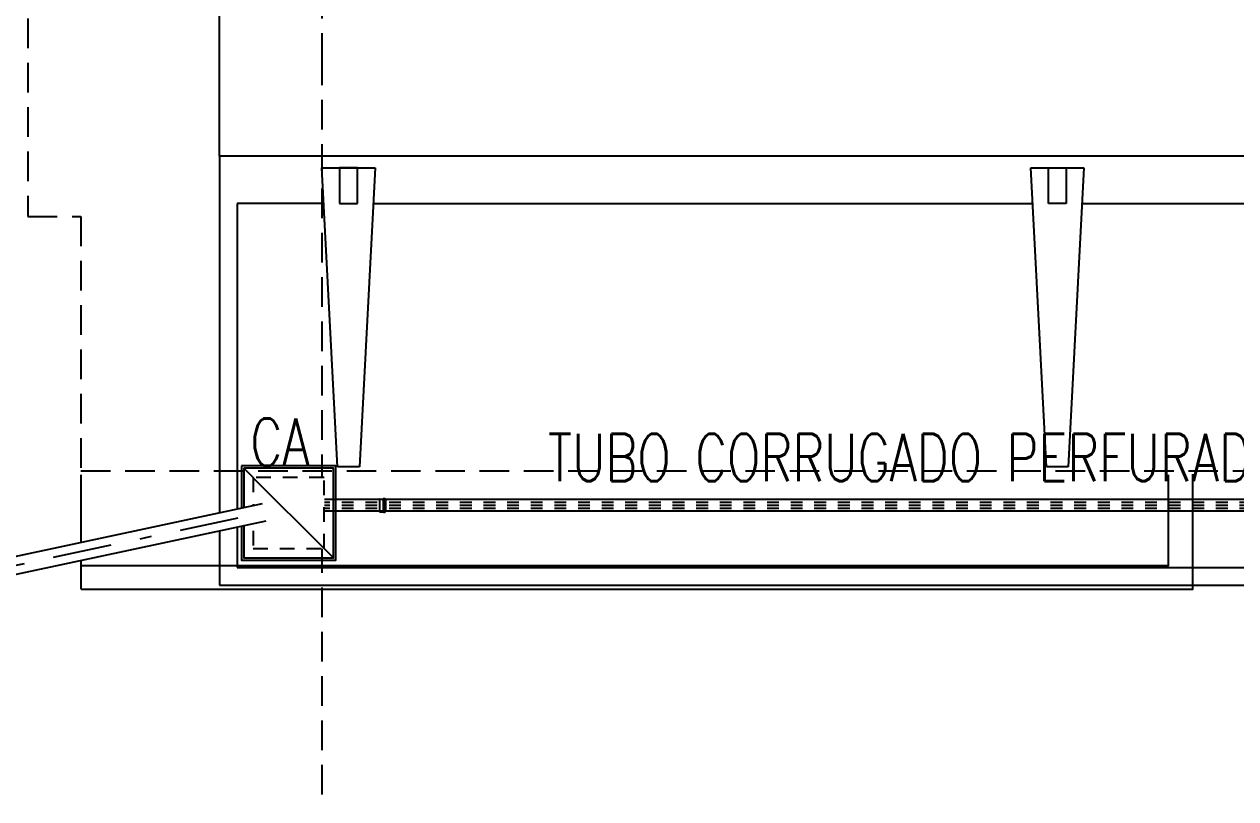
# Model space of a CAD drawing. Header units: inches. Extents: x 542650 to 544515, y 9574150 to 9574595.
# Drawn here: x 542785.3 to 542795.55, y 9574223.41 to 9574229.96 of the extents above; entities that cross this region are included whole.
import ezdxf
from ezdxf.enums import TextEntityAlignment as Align

# ---------------------------------------------------------------- set-up
doc = ezdxf.new("R2010")
doc.units = ezdxf.units.IN
doc.header["$MEASUREMENT"] = 0
for name, pattern in [('ACAD_ISO07W100', [3, 0, -3]), ('DASHDOT', [1, 0.5, -0.25, 0, -0.25]), ('HIDDEN', [0.375, 0.25, -0.125])]:
    doc.linetypes.add(name, pattern=pattern)
for name, color, linetype in [('EIXO', 8, 'Continuous'), ('I-ARQ', 8, 'Continuous'), ('I-NORMO_INST', 4, 'Continuous'), ('I-PLUVIAL', 90, 'Continuous')]:
    doc.layers.add(name, color=color, linetype=linetype)
doc.styles.add('25', font='ROMANS.SHX', dxfattribs={"width": 0.7, "height": 0.05})
doc.styles.add('ROMANS', font='romans', dxfattribs={"height": 0.2})

# ---------------------------------------------------------------- blocks, each defined once
blk = doc.blocks.new('CAP100')
at = {"color": 1, "style": '25'}
for tag, flags, p in [('MARCA', 1, (0, -0.188)), ('QUANT.', 3, (0, -0.272))]:
    blk.add_attdef(tag, text='', height=0.05, dxfattribs=dict(at, flags=flags)).set_placement(p, align=Align.CENTER)
at = {"color": 2}
blk.add_wipeout([(0.049, -0.056), (0.021, -0.056), (0.021, -0.057), (0.017, -0.061), (0.006, -0.061), (0.001, -0.057), (0.001, -0.056), (0, -0.056), (0, 0.056), (0.001, 0.056), (0.001, 0.057), (0.006, 0.061), (0.017, 0.061), (0.021, 0.057), (0.021, 0.056), (0.049, 0.056), (0.056, 0.05), (0.056, -0.05)], dxfattribs=at)
for p, q in [((0, -0.053), (0, 0.053)), ((0.004, 0.053), (0, 0.053)), ((0.005, 0.054), (0.005, 0.057)), ((0.017, 0.058), (0.006, 0.058)), ((0.006, -0.057), (0.006, 0.057)), ((0.017, -0.057), (0.017, 0.057)), ((0.018, 0.054), (0.018, 0.057)), ((0.049, 0.053), (0.019, 0.053)), ((0.052, -0.05), (0.052, 0.05)), ((0.004, -0.053), (0, -0.053)), ((0.005, -0.054), (0.005, -0.057)), ((0.017, -0.058), (0.006, -0.058)), ((0.018, -0.054), (0.018, -0.057)), ((0.049, -0.053), (0.019, -0.053))]:
    blk.add_line(p, q)
at = {"color": 8}
for p, q in [((0.005, 0.053), (0.005, -0.053)), ((0.018, 0.053), (0.018, -0.053))]:
    blk.add_line(p, q, dxfattribs=at)
for centre, radius, start, end in [((0.004, 0.054), 0.001, 270, 0), ((0.006, 0.057), 0.001, 90, 180), ((0.017, 0.057), 0.001, 0, 90), ((0.019, 0.054), 0.001, 180, 270), ((0.049, 0.05), 0.003, 0, 90), ((0.004, -0.054), 0.001, 0, 90), ((0.006, -0.057), 0.001, 180, 270), ((0.017, -0.057), 0.001, 270, 0), ((0.019, -0.054), 0.001, 90, 180), ((0.049, -0.05), 0.003, 270, 0)]:
    blk.add_arc(centre, radius, start, end)
at = {"color": 1, "style": '25', "flags": 1}
blk.add_attdef('DESCRICAO', text='', height=0.05, dxfattribs=at).set_placement((0, -0.109), align=Align.CENTER)
blk = doc.blocks.new('*U49')
at = {"color": 2}
blk.add_wipeout([(-58.931, 0.053), (1.716, 0.053), (1.716, -0.053), (-58.931, -0.053)], dxfattribs=at)
blk.add_blockref('CAP100', (0.999, 0), dxfattribs=at)
for p, q in [((-58.931, 0.05), (1.716, 0.05)), ((-58.931, -0.05), (1.716, -0.05))]:
    blk.add_line(p, q)
at = {"color": 8, "linetype": 'ACAD_ISO07W100', "ltscale": 0.01}
for p, q in [((-58.931, 0.026), (1.716, 0.026)), ((-58.931, 0), (1.716, 0)), ((-58.931, -0.026), (1.716, -0.026))]:
    blk.add_line(p, q, dxfattribs=at)
blk = doc.blocks.new('CA')
at = {"color": 2, "ltscale": 0.5}
blk.add_wipeout([(-0.302, 0.29575), (-0.302, -0.30825), (0.302, -0.30825), (0.302, 0.29575)], dxfattribs=at)
at = {"color": 8, "ltscale": 0.5}
blk.add_line((-0.38, 0.37375), (0.38, -0.38625), dxfattribs=at)
at = {"ltscale": 0.5}
blk.add_lwpolyline([(-0.4, 0.39375), (-0.4, -0.40625), (0.4, -0.40625), (0.4, 0.39375)], close=True, dxfattribs=at)
at = {"color": 8, "ltscale": 0.5}
blk.add_lwpolyline([(-0.38, 0.37375), (-0.38, -0.38625), (0.38, -0.38625), (0.38, 0.37375)], close=True, dxfattribs=at)
at = {"color": 8, "linetype": 'HIDDEN', "ltscale": 0.5}
blk.add_lwpolyline([(-0.3, 0.29375), (-0.3, -0.30625), (0.3, -0.30625), (0.3, 0.29375)], close=True, dxfattribs=at)
blk = doc.blocks.new('*U128')
at = {"color": 2}
blk.add_wipeout([(-5.68, -0.955), (0.409, 0.345), (0.442, 0.189), (-5.647, -1.111)], dxfattribs=at)
for p, q in [((-5.679, -0.959), (0.41, 0.34)), ((-5.648, -1.106), (0.441, 0.193))]:
    blk.add_line(p, q)
at = {"layer": 'EIXO', "linetype": 'DASHDOT'}
blk.add_line((-5.663, -1.033), (0.426, 0.267), dxfattribs=at)

msp = doc.modelspace()

# ---------------------------------------------------------------- linework, layer by layer
at = {"layer": 'I-ARQ', "linetype": 'HIDDEN'}
for p, q in [((542785.326, 9574252.131), (542785.326, 9574228.331)), ((542787.816, 9574251.633), (542787.816, 9574229.693)), ((542785.326, 9574228.331), (542785.776, 9574228.331)), ((542785.776, 9574228.331), (542785.776, 9574226.181)), ((542785.776, 9574226.181), (542850.326, 9574226.181))]:
    msp.add_line(p, q, dxfattribs=at)
at = {"layer": 'I-ARQ'}
for p, q in [((542786.949, 9574228.843), (542786.949, 9574251.583)), ((542786.949, 9574228.843), (542786.949, 9574225.213)), ((542801.133, 9574228.843), (542786.949, 9574228.843)), ((542787.949, 9574226.213), (542787.816, 9574228.743)), ((542787.816, 9574228.743), (542788.266, 9574228.743)), ((542788.116, 9574228.743), (542787.966, 9574228.743)), ((542787.966, 9574228.743), (542787.966, 9574228.443)), ((542788.116, 9574228.443), (542788.116, 9574228.743)), ((542788.266, 9574228.743), (542788.133, 9574226.213)), ((542793.816, 9574228.743), (542794.266, 9574228.743)), ((542793.949, 9574226.213), (542793.816, 9574228.743)), ((542793.966, 9574228.443), (542793.966, 9574228.743)), ((542793.966, 9574228.743), (542794.116, 9574228.743)), ((542794.116, 9574228.743), (542794.116, 9574228.443)), ((542794.266, 9574228.743), (542794.133, 9574226.213)), ((542787.099, 9574228.443), (542787.099, 9574225.363)), ((542787.832, 9574228.443), (542787.099, 9574228.443)), ((542787.966, 9574228.443), (542788.116, 9574228.443)), ((542788.25, 9574228.443), (542793.832, 9574228.443)), ((542794.116, 9574228.443), (542793.966, 9574228.443)), ((542794.25, 9574228.443), (542799.832, 9574228.443)), ((542788.133, 9574226.213), (542787.949, 9574226.213)), ((542794.133, 9574226.213), (542793.949, 9574226.213)), ((542785.777, 9574225.181), (542785.779, 9574226.146)), ((542787.099, 9574225.363), (542800.983, 9574225.363)), ((542786.949, 9574225.213), (542801.133, 9574225.213))]:
    msp.add_line(p, q, dxfattribs=at)

# ---------------------------------------------------------------- block references
at = {"layer": 'I-PLUVIAL', "rotation": 180}
msp.add_blockref('*U49', (542789.353, 9574225.888), dxfattribs=at)

# ---------------------------------------------------------------- texts
at = {"layer": 'I-NORMO_INST', "style": 'ROMANS', "width": 0.75}
msp.add_text('TUBO CORRUGADO PERFURADO', height=0.4, dxfattribs=at).set_placement((542789.728, 9574226.093, -15684.3))

# ---------------------------------------------------------------- next in the draw order: linework, layer by layer
at = {"layer": 'I-ARQ', "linetype": 'HIDDEN'}
msp.add_line((542787.816, 9574229.693), (542787.816, 9574221.205), dxfattribs=at)
at = {"layer": 'I-ARQ'}
for points in [[(542785.777, 9574225.181), (542795.189, 9574225.181), (542795.189, 9574226.151)], [(542785.777, 9574225.381), (542794.983, 9574225.381), (542794.983, 9574226.146)]]:
    msp.add_lwpolyline(points, dxfattribs=at)

# ---------------------------------------------------------------- next in the draw order: block references
at = {"layer": 'I-PLUVIAL'}
msp.add_blockref('CA', (542787.534, 9574225.83), dxfattribs=at)

# ---------------------------------------------------------------- next in the draw order: block references
msp.add_blockref('*U128', (542786.903, 9574225.564), dxfattribs=at)

# ---------------------------------------------------------------- next in the draw order: texts
at = {"layer": 'I-NORMO_INST', "style": 'ROMANS', "width": 0.75}
msp.add_text('CA', height=0.4, dxfattribs=at).set_placement((542787.21, 9574226.224))

doc.saveas('drawing.dxf')
